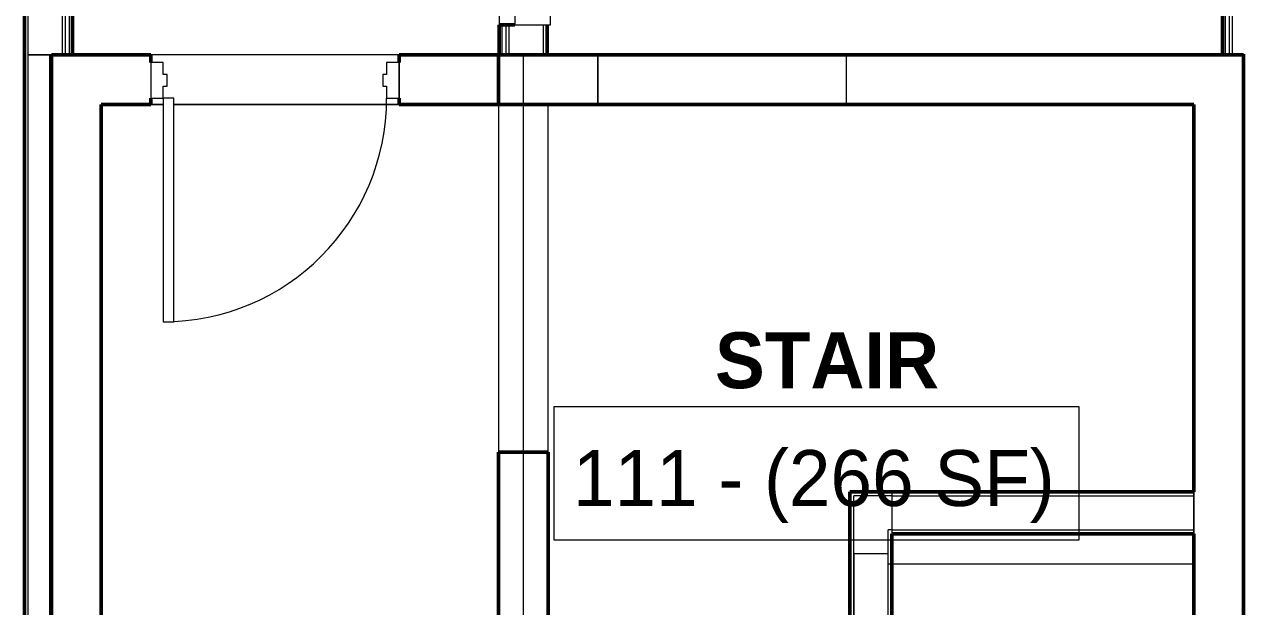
# Model space of a CAD drawing. Header units: inches. Extents: x -4218 to -1830, y 9767 to 12426.
# Drawn here: x -2716.7 to -2520.1, y 10172.7 to 10266.5 of the extents above; entities that cross this region are included whole.
import ezdxf

# ---------------------------------------------------------------- set-up
doc = ezdxf.new("R2010")
doc.units = ezdxf.units.IN
doc.header["$MEASUREMENT"] = 0
for name, color, linetype, lineweight in [('0-1', 7, 'Continuous', 5), ('0-2', 10, 'Continuous', 9), ('0-3', 252, 'Continuous', 9), ('A-AREA-IDEN', 2, 'Continuous', 9), ('A-DETL-MBND-2', 252, 'Continuous', 9), ('A-DOOR-1', 10, 'Continuous', 9), ('A-DOOR-2', 50, 'Continuous', 20), ('A-DOOR-FRAM-3', 50, 'Continuous', 20), ('A-FLOR-1', 252, 'Continuous', 9), ('A-FLOR-2', 10, 'Continuous', 9), ('A-FLOR-3', 253, 'Continuous', 9), ('A-FLOR-4', 192, 'Continuous', 9), ('A-WALL-1', 7, 'Continuous', 50), ('A-WALL-2', 250, 'Continuous', 13), ('A-WALL-3', 10, 'Continuous', 9), ('A-WALL-4', 252, 'Continuous', 9), ('A-WALL-5', 253, 'Continuous', 9), ('I-WALL-1', 7, 'Continuous', 50), ('I-WALL-2', 10, 'Continuous', 9), ('I-WALL-3', 252, 'Continuous', 9), ('I-WALL-4', 253, 'Continuous', 9)]:
    doc.layers.add(name, color=color, linetype=linetype, lineweight=lineweight)
doc.styles.add('Century Gothic', font='ufonts.com_century-gothic.ttf', dxfattribs={"height": 9})
doc.styles.add('Century Gothic_B', font='GOTHICB.TTF', dxfattribs={"height": 9})

# ---------------------------------------------------------------- blocks, each defined once
blk = doc.blocks.new('HOLLOW METAL - COMMON_3-0 x 7-0 - 20min-2191981-BACKGROUND - RCP - 1ST FLOOR')
at = {"layer": 'A-DOOR-1'}
blk.add_arc((18, 4.625), 36, 90, 180, dxfattribs=at)
at = {"layer": 'A-DOOR-2'}
for p, q in [((18, 40.625), (16.25, 40.625)), ((16.25, 40.625), (16.25, 4.625)), ((18, 4.625), (18, 40.625)), ((16.25, 4.625), (18, 4.625))]:
    blk.add_line(p, q, dxfattribs=at)
at = {"layer": 'A-DOOR-FRAM-3'}
for p, q in [((-18, 4.625), (-20, 4.625)), ((-20, 4.625), (-20, -1.125)), ((-18, 2.6875), (-18, 4.625)), ((18, 4.625), (18, 2.6875)), ((20, 4.625), (18, 4.625)), ((20, -1.125), (20, 4.625)), ((-17.375, 2.6875), (-18, 2.6875)), ((-17.375, 0.8125), (-17.375, 2.6875)), ((18, 2.6875), (17.375, 2.6875)), ((17.375, 2.6875), (17.375, 0.8125)), ((-18, -1.125), (-18, 0.8125)), ((-18, 0.8125), (-17.375, 0.8125)), ((17.375, 0.8125), (18, 0.8125)), ((18, 0.8125), (18, -1.125)), ((-20, -1.125), (-18, -1.125)), ((18, -1.125), (20, -1.125))]:
    blk.add_line(p, q, dxfattribs=at)
blk = doc.blocks.new('CTR - 1st Phase - Common Walls_rvt-1-BACKGROUND - RCP - 1ST FLOOR')
at = {"layer": 'A-WALL-1'}
for p, q in [((-2716.66, 10017.09), (-2716.66, 10261.59)), ((-2712.29, 10261.59), (-2712.29, 10017.09)), ((-2520.32, 10017.09), (-2520.32, 10261.59))]:
    blk.add_line(p, q, dxfattribs=at)
at = {"layer": 'A-WALL-2'}
for p, q in [((-2710.04, 10261.59), (-2710.04, 10380.04)), ((-2709.41, 10261.59), (-2709.41, 10380.66)), ((-2710.54, 10261.59), (-2710.54, 10379.54)), ((-2716.04, 10261.59), (-2716.04, 10374.04)), ((-2523.2, 10261.59), (-2523.2, 10373.41)), ((-2522.57, 10261.59), (-2522.57, 10373.41)), ((-2522.07, 10261.59), (-2522.07, 10373.41)), ((-2639.7, 10261.59), (-2639.7, 10266.41)), ((-2639.07, 10261.59), (-2639.07, 10266.41)), ((-2638.57, 10261.59), (-2638.57, 10266.41)), ((-2633.07, 10261.59), (-2633.07, 10266.41)), ((-2712.54, 10261.59), (-2716.04, 10261.59)), ((-2716.04, 10017.09), (-2716.04, 10261.59)), ((-2716.04, 10261.59), (-2712.54, 10261.59)), ((-2712.29, 10261.59), (-2712.54, 10261.59)), ((-2712.54, 10017.09), (-2712.54, 10261.59)), ((-2712.54, 10261.59), (-2712.29, 10261.59)), ((-2520.32, 10261.59), (-2520.07, 10261.59)), ((-2520.07, 10261.59), (-2520.32, 10261.59))]:
    blk.add_line(p, q, dxfattribs=at)
at = {"layer": 'A-WALL-5'}
blk.add_line((-2712.29, 10261.55), (-2712.29, 10017.09), dxfattribs=at)
at = {"layer": 'I-WALL-1'}
for p, q in [((-2708.91, 10381.16), (-2708.91, 10261.59)), ((-2716.66, 10261.59), (-2716.66, 10373.41)), ((-2523.7, 10261.59), (-2523.7, 10373.41)), ((-2640.2, 10261.59), (-2640.2, 10266.41)), ((-2640.2, 10266.41), (-2637.7, 10266.41)), ((-2632.45, 10266.41), (-2632.45, 10261.59)), ((-2708.91, 10261.59), (-2712.29, 10261.59)), ((-2632.45, 10261.59), (-2640.2, 10261.59)), ((-2520.32, 10261.59), (-2523.7, 10261.59))]:
    blk.add_line(p, q, dxfattribs=at)
at = {"layer": 'I-WALL-2'}
blk.add_line((-2640.2, 10306.41), (-2640.2, 10266.41), dxfattribs=at)
at = {"layer": 'I-WALL-3'}
blk.add_line((-2640.2, 10266.41), (-2637.7, 10266.41), dxfattribs=at)
at = {"layer": 'I-WALL-4'}
blk.add_line((-2637.7, 10266.41), (-2632.45, 10266.41), dxfattribs=at)
at = {"layer": '0-2', "rotation": 269.9999999999995}
blk.add_blockref('HOLLOW METAL - COMMON_3-0 x 7-0 - 20min-2191981-BACKGROUND - RCP - 1ST FLOOR', (-2636.57, 10286.41), dxfattribs=at)
blk = doc.blocks.new('HOLLOW METAL - STAIR DOOR 3-0 x 7-0-2453423-BACKGROUND - RCP - 1ST FLOOR')
at = {"layer": 'A-DOOR-1'}
blk.add_arc((18, 3.25), 36, 90, 180, dxfattribs=at)
at = {"layer": 'A-DOOR-2'}
for p, q in [((18, 39.25), (16.25, 39.25)), ((16.25, 39.25), (16.25, 3.25)), ((18, 3.25), (18, 39.25)), ((16.25, 3.25), (18, 3.25))]:
    blk.add_line(p, q, dxfattribs=at)
at = {"layer": 'A-DOOR-FRAM-3'}
for p, q in [((-18, 3.25), (-20, 3.25)), ((-20, 3.25), (-20, -2.5)), ((-18, 1.3125), (-18, 3.25)), ((18, 3.25), (18, 1.3125)), ((20, 3.25), (18, 3.25)), ((20, -2.5), (20, 3.25)), ((-17.375, 1.3125), (-18, 1.3125)), ((-17.375, -0.5625), (-17.375, 1.3125)), ((18, 1.3125), (17.375, 1.3125)), ((17.375, 1.3125), (17.375, -0.5625)), ((-18, -2.5), (-18, -0.5625)), ((-18, -0.5625), (-17.375, -0.5625)), ((17.375, -0.5625), (18, -0.5625)), ((18, -0.5625), (18, -2.5)), ((-20, -2.5), (-18, -2.5)), ((18, -2.5), (20, -2.5))]:
    blk.add_line(p, q, dxfattribs=at)
blk = doc.blocks.new('CTR - 1st Phase -Stairs _ Elevators_rvt-1-BACKGROUND - RCP - 1ST FLOOR')
at = {"layer": 'A-DETL-MBND-2'}
blk.add_line((-2528.32, 10179.59), (-2528.32, 10168.59), dxfattribs=at)
at = {"layer": 'A-FLOR-1'}
for p, q in [((-2636.32, 10261.59), (-2636.32, 10013.59)), ((-2632.32, 10156.59), (-2632.32, 10253.59)), ((-2632.32, 10253.59), (-2528.32, 10253.59)), ((-2528.32, 10253.59), (-2528.32, 10191.21)), ((-2528.32, 10184.46), (-2528.32, 10179.59)), ((-2577.57, 10181.21), (-2583.07, 10181.21)), ((-2576.98, 10179.59), (-2577.57, 10179.59))]:
    blk.add_line(p, q, dxfattribs=at)
at = {"layer": 'A-FLOR-2'}
blk.add_line((-2528.32, 10179.59), (-2576.95, 10179.59), dxfattribs=at)
at = {"layer": 'A-FLOR-3'}
for p, q in [((-2528.32, 10191.21), (-2528.32, 10184.46)), ((-2583.07, 10181.21), (-2583.07, 10156.59)), ((-2577.57, 10179.59), (-2577.57, 10181.21))]:
    blk.add_line(p, q, dxfattribs=at)
at = {"layer": 'A-WALL-1'}
for p, q in [((-2712.32, 10261.59), (-2696.32, 10261.59)), ((-2712.32, 10253.59), (-2712.32, 10261.59)), ((-2696.32, 10261.59), (-2696.32, 10260.34)), ((-2656.32, 10261.59), (-2640.32, 10261.59)), ((-2656.32, 10260.34), (-2656.32, 10261.59)), ((-2640.32, 10261.59), (-2520.32, 10261.59)), ((-2640.32, 10253.59), (-2640.32, 10261.59)), ((-2640.32, 10261.59), (-2640.32, 10253.59)), ((-2520.32, 10261.59), (-2520.32, 10253.59)), ((-2696.32, 10254.59), (-2696.32, 10253.59)), ((-2656.32, 10253.59), (-2656.32, 10254.59)), ((-2712.32, 10013.59), (-2712.32, 10253.59)), ((-2704.32, 10253.59), (-2704.32, 10021.59)), ((-2696.32, 10253.59), (-2704.32, 10253.59)), ((-2640.32, 10253.59), (-2656.32, 10253.59)), ((-2528.32, 10253.59), (-2640.32, 10253.59)), ((-2528.32, 10191.21), (-2528.32, 10253.59)), ((-2520.32, 10253.59), (-2520.32, 10021.59)), ((-2640.32, 10021.59), (-2640.32, 10197.59)), ((-2640.32, 10197.59), (-2632.32, 10197.59)), ((-2632.32, 10197.59), (-2632.32, 10021.59)), ((-2528.32, 10021.59), (-2528.32, 10184.46))]:
    blk.add_line(p, q, dxfattribs=at)
at = {"layer": 'A-WALL-2'}
for p, q in [((-2528.32, 10191.21), (-2528.32, 10190.59)), ((-2583.07, 10070.21), (-2583.07, 10190.59)), ((-2577.57, 10190.59), (-2583.07, 10190.59)), ((-2576.95, 10190.59), (-2577.57, 10190.59)), ((-2576.95, 10190.59), (-2528.32, 10190.59)), ((-2528.32, 10190.59), (-2528.32, 10185.09)), ((-2577.57, 10070.21), (-2577.57, 10185.09)), ((-2576.95, 10185.09), (-2577.57, 10185.09)), ((-2576.95, 10185.09), (-2528.32, 10185.09)), ((-2528.32, 10185.09), (-2528.32, 10184.46))]:
    blk.add_line(p, q, dxfattribs=at)
at = {"layer": 'A-WALL-3'}
for p, q in [((-2656.32, 10261.59), (-2696.32, 10261.59)), ((-2696.32, 10253.59), (-2694.32, 10253.59)), ((-2692.57, 10253.59), (-2656.32, 10253.59)), ((-2640.32, 10253.59), (-2640.32, 10197.59)), ((-2632.32, 10197.59), (-2632.32, 10253.59))]:
    blk.add_line(p, q, dxfattribs=at)
at = {"layer": 'A-WALL-4'}
for p, q in [((-2696.32, 10261.59), (-2696.32, 10260.34)), ((-2656.32, 10261.59), (-2656.32, 10260.34)), ((-2624.32, 10261.59), (-2624.32, 10253.59)), ((-2624.32, 10253.59), (-2624.32, 10261.59)), ((-2584.32, 10261.59), (-2584.32, 10253.59)), ((-2584.32, 10261.59), (-2584.32, 10253.59)), ((-2696.32, 10254.59), (-2696.32, 10253.59)), ((-2656.32, 10254.59), (-2656.32, 10253.59)), ((-2704.32, 10253.59), (-2704.32, 10021.59)), ((-2694.32, 10253.59), (-2704.32, 10253.59)), ((-2640.32, 10253.59), (-2692.57, 10253.59)), ((-2640.32, 10253.59), (-2632.32, 10253.59)), ((-2640.32, 10197.59), (-2632.32, 10197.59))]:
    blk.add_line(p, q, dxfattribs=at)
at = {"layer": 'A-WALL-5'}
for p, q in [((-2696.32, 10260.34), (-2696.32, 10254.59)), ((-2656.32, 10260.34), (-2656.32, 10254.59)), ((-2640.32, 10253.59), (-2640.32, 10261.59)), ((-2624.32, 10261.59), (-2624.32, 10253.59)), ((-2624.32, 10253.59), (-2624.32, 10261.59)), ((-2584.32, 10261.59), (-2584.32, 10253.59)), ((-2584.32, 10261.59), (-2584.32, 10253.59))]:
    blk.add_line(p, q, dxfattribs=at)
at = {"layer": 'I-WALL-1'}
for p, q in [((-2583.7, 10069.59), (-2583.7, 10191.21)), ((-2583.7, 10191.21), (-2583.07, 10191.21)), ((-2583.07, 10191.21), (-2576.95, 10191.21)), ((-2576.95, 10191.21), (-2528.32, 10191.21)), ((-2576.95, 10184.46), (-2576.95, 10069.59)), ((-2528.32, 10184.46), (-2576.95, 10184.46))]:
    blk.add_line(p, q, dxfattribs=at)
at = {"layer": 'I-WALL-3'}
for p, q in [((-2576.95, 10191.21), (-2528.32, 10191.21)), ((-2528.32, 10184.46), (-2576.95, 10184.46))]:
    blk.add_line(p, q, dxfattribs=at)
at = {"layer": 'I-WALL-4'}
for p, q in [((-2576.95, 10191.21), (-2576.95, 10184.46)), ((-2528.32, 10184.46), (-2528.32, 10191.21))]:
    blk.add_line(p, q, dxfattribs=at)
at = {"layer": '0-3', "rotation": 180}
blk.add_blockref('HOLLOW METAL - STAIR DOOR 3-0 x 7-0-2453423-BACKGROUND - RCP - 1ST FLOOR', (-2676.32, 10257.84), dxfattribs=at)

msp = doc.modelspace()

# ---------------------------------------------------------------- linework, layer by layer
at = {"layer": 'A-AREA-IDEN', "flags": 128}
msp.add_lwpolyline([(-2631.32, 10204.93), (-2546.82, 10204.93), (-2546.82, 10183.43), (-2631.32, 10183.43)], close=True, dxfattribs=at)
at = {"layer": 'A-FLOR-4'}
for p, q in [((-2712.32, 10261.59), (-2712.32, 10017.71)), ((-2520.32, 10261.59), (-2712.29, 10261.59)), ((-2520.32, 10017.71), (-2520.32, 10261.59))]:
    msp.add_line(p, q, dxfattribs=at)

# ---------------------------------------------------------------- block references
at = {"layer": '0-1'}
for name in ['CTR - 1st Phase -Stairs _ Elevators_rvt-1-BACKGROUND - RCP - 1ST FLOOR', 'CTR - 1st Phase - Common Walls_rvt-1-BACKGROUND - RCP - 1ST FLOOR']:
    msp.add_blockref(name, (0, 0), dxfattribs=at)

# ---------------------------------------------------------------- texts
at = {"layer": 'A-AREA-IDEN', "char_height": 9, "attachment_point": 1}
for s, insert, width, style in [('STAIR', (-2605.45, 10216.89), 39.39, 'Century Gothic_B'), ('111 - (266 SF)', (-2628.32, 10197.93), 94.839, 'Century Gothic')]:
    msp.add_mtext(s, dxfattribs=dict(at, insert=insert, width=width, style=style))

doc.saveas('drawing.dxf')
